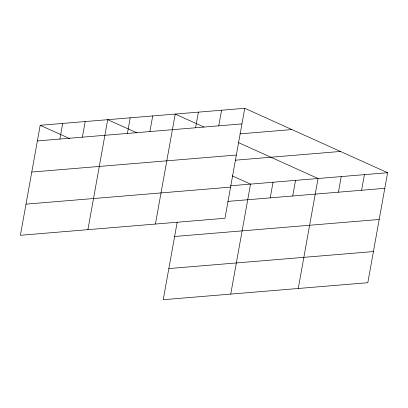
<?xml version="1.0" encoding="UTF-8"?>
<svg xmlns="http://www.w3.org/2000/svg" width="408" height="408" viewBox="0 0 408 408"><rect width="100%" height="100%" fill="white"/><g stroke="black" fill="none" stroke-linecap="round" stroke-linejoin="round"><path stroke-width="0.61" d="M244.764 108.288L40.188 125.297L20.4 235.278L224.976 218.27L244.764 108.288L387.6 172.722L367.812 282.703L163.236 299.712L177.189 222.166M59.884 139.046L62.694 123.425M82.385 137.175L85.196 121.553M87.909 229.668L107.697 119.682L137.017 132.911M127.393 133.431L130.203 117.815M149.894 131.56L152.704 115.943M155.417 224.053L175.21 114.072L203.949 127.036M195.585 127.76L198.395 112.144M218.77 125.832L221.58 110.216M230.744 294.102L250.532 184.115L232.142 175.817M270.229 197.865L273.039 182.243M292.73 195.993L295.54 180.377M298.253 288.487L318.046 178.505L238.532 142.637M338.421 192.194L341.231 176.577M361.605 190.266L364.415 174.649M37.378 140.918L241.954 123.904M239.889 133.875L291.899 129.55M31.778 172.054L236.349 155.045M235.278 160.201L340.466 151.455M230.53 185.783L387.6 172.722M26.005 204.143L230.581 187.129M227.72 201.399L384.79 188.338M174.614 236.487L379.185 219.479M168.841 268.571L373.412 251.563M40.188 125.297L69.503 138.521"/></g></svg>
